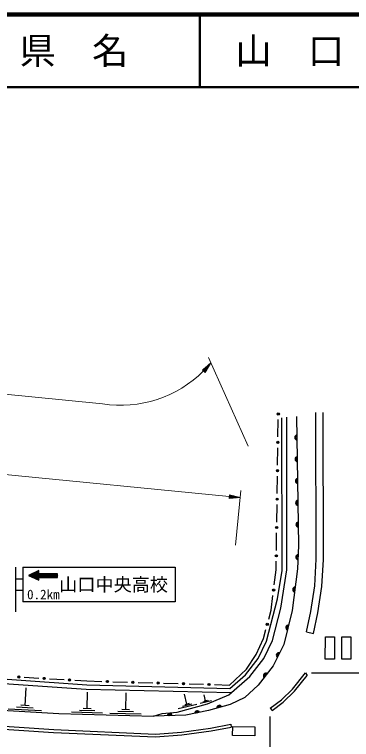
# Model space of a CAD drawing. Units: millimetres, scale not verified. Extents: x 40000 to 680000, y 20000 to 380000.
# Drawn here: x 307436 to 353884, y 280074 to 380000 of the extents above; entities that cross this region are included whole.
import ezdxf
from ezdxf.enums import TextEntityAlignment as Align

# ---------------------------------------------------------------- set-up
doc = ezdxf.new("R2010")
doc.units = ezdxf.units.MM
doc.header["$LTSCALE"] = 1000
doc.linetypes.add('CHAIN', pattern=[18.5, 12, -1.5, 3.5, -1.5])
for name, color, linetype, lineweight in [('M-BGD', 7, 'Continuous', 25), ('M-BMK', 2, 'CHAIN', 13), ('M-STR-HTXT', 7, 'Continuous', 13), ('M-STR-STRC', 7, 'Continuous', 25), ('M-STR-STRD', 7, 'Continuous', 25), ('M-TTL', 2, 'Continuous', 140), ('M-TTL-LINE', 7, 'Continuous', 50)]:
    doc.layers.add(name, color=color, linetype=linetype, lineweight=lineweight)
doc.layers.add('M-TTL-TXT', color=7, linetype='Continuous')
doc.styles.add('ＭＳ ゴシック', font='')
doc.styles.get('ＭＳ ゴシック').set_extended_font_data('MS Gothic')

msp = doc.modelspace()

# ---------------------------------------------------------------- linework, layer by layer
at = {"layer": 'M-BGD'}
for p, q in [((343746, 321773), (343778, 324181)), ((343693, 317865), (343725, 320273)), ((343641, 313957), (343673, 316365)), ((343588, 310049), (343621, 312457)), ((343536, 306141), (343568, 308550)), ((343500, 303438), (343516, 304642)), ((343240, 301410), (343500, 303438)), ((342790, 297895), (343050, 299922)), ((342471, 296675), (342790, 297895)), ((341770, 294004), (342090, 295224)), ((347660, 294894), (348638, 294682)), ((340729, 291788), (341770, 294004)), ((339398, 289748), (340729, 291788)), ((337048, 287575), (339398, 289748)), ((348392, 289270), (363664, 289251)), ((308775, 288652), (310771, 288534)), ((312269, 288446), (314265, 288328)), ((315763, 288239), (317428, 288141)), ((317428, 288141), (319492, 288081)), ((320991, 288038), (322990, 287980)), ((324489, 287937), (326489, 287880)), ((327988, 287836), (329987, 287779)), ((308886, 284750), (309024, 287195)), ((331487, 287736), (333486, 287678)), ((334985, 287635), (337048, 287575)), ((317452, 284334), (317517, 286617)), ((322770, 284187), (322835, 286490)), ((331209, 284947), (330889, 286309)), ((333776, 285411), (333580, 286245)), ((332566, 284907), (330012, 284306)), ((331888, 284927), (330611, 284627)), ((331529, 285022), (330890, 284872)), ((334606, 285387), (333044, 285019)), ((334191, 285399), (333410, 285215)), ((333971, 285457), (333581, 285365)), ((311143, 284010), (306560, 284269)), ((310015, 284380), (307723, 284509)), ((309459, 284718), (308313, 284783)), ((319577, 283702), (315295, 283824)), ((318515, 284018), (316374, 284079)), ((317988, 284318), (316917, 284349)), ((323841, 283868), (321682, 283930)), ((323309, 284172), (322230, 284202)), ((324912, 283550), (320594, 283673)), ((342633, 283248), (342574, 270626))]:
    msp.add_line(p, q, dxfattribs=at)
for points in [[(347660, 294894), (348274, 297714), (348817, 301270), (349024, 304928), (348970, 325134)], [(348638, 294682), (349257, 297532), (349812, 301166), (350024, 304901), (349970, 325137)], [(206268, 301292), (206589, 301951), (218893, 297327), (233436, 295862), (255281, 298258), (275806, 301323), (277933, 290414), (317410, 287609), (337118, 287093), (339275, 288977), (341024, 291225), (342159, 293643), (343680, 299467), (344316, 303373), (344293, 324386)], [(346320, 324585), (346571, 306803), (346438, 303610), (345714, 297867), (344550, 293178), (343087, 290235), (341025, 287574), (339163, 285845), (337168, 284914), (334175, 284050), (331049, 283418), (326615, 283301)], [(326615, 283301), (327801, 283680), (329840, 283858), (334053, 284988), (336979, 286252), (339883, 288746), (341790, 291229), (342987, 293734), (344162, 298190), (344982, 303456), (344949, 324511)], [(206801, 301084), (206972, 301428), (218809, 296978), (233771, 295457), (253024, 297510), (275427, 300927), (277533, 290045), (301920, 288087), (317299, 287023), (337317, 286542)], [(276533, 295210), (253106, 291778), (244682, 291135), (243994, 289162), (304135, 284206), (313546, 283673), (326615, 283301)]]:
    msp.add_lwpolyline(points, dxfattribs=at)
for points in [[(350276, 291167), (350282, 294239), (351525, 294237), (351519, 291165)], [(352558, 291163), (352564, 294235), (353807, 294232), (353801, 291161)], [(340570, 280586), (337499, 280606), (337507, 281849), (340578, 281829)]]:
    msp.add_lwpolyline(points, close=True, dxfattribs=at)
for centre, radius in [((343788, 324931), 150), ((343788, 324931), 120), ((343788, 324931), 100), ((343736, 321023), 150), ((343736, 321023), 120), ((343736, 321023), 100), ((343683, 317115), 150), ((343683, 317115), 120), ((343683, 317115), 100), ((343631, 313207), 150), ((343631, 313207), 120), ((343631, 313207), 100), ((343578, 309299), 150), ((343578, 309299), 120), ((343578, 309299), 100), ((343526, 305392), 150), ((343526, 305392), 120), ((343526, 305392), 100), ((343145, 300666), 150), ((343145, 300666), 120), ((343145, 300666), 100), ((342280, 295950), 150), ((342280, 295950), 120), ((342280, 295950), 100), ((308026, 288696), 150), ((308026, 288696), 120), ((308026, 288696), 100), ((311520, 288490), 150), ((311520, 288490), 120), ((311520, 288490), 100), ((315014, 288283), 150), ((315014, 288283), 120), ((315014, 288283), 100), ((320241, 288060), 150), ((320241, 288060), 120), ((320241, 288060), 100), ((323740, 287959), 150), ((323740, 287959), 120), ((323740, 287959), 100), ((327238, 287858), 150), ((327238, 287858), 120), ((327238, 287858), 100), ((330737, 287757), 150), ((330737, 287757), 120), ((330737, 287757), 100), ((334235, 287656), 150), ((334235, 287656), 120), ((334235, 287656), 100)]:
    msp.add_circle(centre, radius, dxfattribs=at)
for centre, radius, start, end in [((346415, 321694), 354, 99.60694, 262.01212), ((346415, 321694), 283, 101.83098, 259.78808), ((346415, 321694), 212, 105.5773, 256.04175), ((346415, 321694), 142, 113.28903, 248.33002), ((346415, 321694), 100, 123.6067, 238.01236), ((346457, 318694), 354, 99.60694, 262.01212), ((346457, 318694), 283, 101.83098, 259.78808), ((346457, 318694), 212, 105.5773, 256.04175), ((346457, 318694), 142, 113.28903, 248.33002), ((346457, 318694), 100, 123.6067, 238.01236), ((346500, 315695), 354, 99.60694, 262.01212), ((346500, 315695), 283, 101.83098, 259.78808), ((346500, 315695), 212, 105.5773, 256.04175), ((346500, 315695), 142, 113.28903, 248.33002), ((346500, 315695), 100, 123.6067, 238.01236), ((346542, 312695), 354, 99.60694, 262.01212), ((346542, 312695), 283, 101.83098, 259.78808), ((346542, 312695), 212, 105.5773, 256.04175), ((346542, 312695), 142, 113.28903, 248.33002), ((346542, 312695), 100, 123.6067, 238.01236), ((346585, 309695), 354, 99.60694, 262.01212), ((346585, 309695), 283, 101.83098, 259.78808), ((346585, 309695), 212, 105.5773, 256.04175), ((346585, 309695), 142, 113.28903, 248.33002), ((346585, 309695), 100, 123.6067, 238.01236), ((346559, 305204), 354, 96.41147, 258.81665), ((346559, 305204), 283, 98.63551, 256.59261), ((346559, 305204), 212, 102.38183, 252.84628), ((346559, 305204), 142, 110.09356, 245.13455), ((346559, 305204), 100, 120.41122, 234.81689), ((346130, 300732), 354, 91.61116, 254.01634), ((346130, 300732), 283, 93.8352, 251.7923), ((346130, 300732), 212, 97.58153, 248.04597), ((346130, 300732), 142, 105.29326, 240.33425), ((346130, 300732), 100, 115.61092, 230.01658), ((345185, 295509), 354, 84.85682, 247.262), ((345185, 295509), 283, 87.08086, 245.03796), ((345185, 295509), 212, 90.82718, 241.29163), ((345185, 295509), 142, 98.53891, 233.5799), ((345185, 295509), 100, 108.85658, 223.26224), ((343867, 291682), 354, 72.36199, 234.76717), ((343867, 291682), 283, 74.58603, 232.54313), ((343867, 291682), 212, 78.33235, 228.7968), ((343867, 291682), 142, 86.04408, 221.08507), ((343867, 291682), 100, 96.36175, 210.76741), ((342099, 288871), 354, 61.02173, 223.4269), ((342099, 288871), 283, 63.24577, 221.20287), ((342099, 288871), 212, 66.99209, 217.45654), ((342099, 288871), 142, 74.70382, 209.74481), ((342099, 288871), 100, 85.02148, 199.42715), ((332623, 283681), 354, 20.22451, 182.62969), ((332623, 283681), 283, 22.44855, 180.40565), ((332623, 283681), 212, 26.19488, 176.65933), ((332623, 283681), 142, 33.90661, 168.9476), ((335686, 284430), 354, 24.91083, 187.31601), ((335686, 284430), 283, 27.13487, 185.09197), ((335686, 284430), 212, 30.88119, 181.34564), ((335686, 284430), 142, 38.59292, 173.63391), ((335686, 284430), 100, 48.91059, 163.31625), ((328833, 283305), 354, 10.30108, 172.70626), ((328833, 283305), 283, 12.52512, 170.48222), ((328833, 283305), 212, 16.27144, 166.73589), ((328833, 283305), 142, 23.98317, 159.02416), ((328833, 283305), 100, 34.30084, 148.7065), ((332623, 283681), 100, 44.22427, 158.62993)]:
    msp.add_arc(centre, radius, start, end, dxfattribs=at)
at = {"layer": 'M-BMK'}
msp.add_arc((350540, 974062), 699612, 262.32558, 268.55452, dxfattribs=at)
at = {"layer": 'M-STR-HTXT'}
for p, q in [((249684, 333247), (319577, 326334)), ((334492, 331995), (333345, 330996)), ((333500, 330869), (334262, 331796)), ((334492, 331995), (333539, 330837)), ((334492, 331995), (333732, 330678)), ((339658, 320481), (334168, 332716)), ((333345, 330996), (333732, 330678)), ((333575, 331196), (333384, 330964)), ((333423, 330933), (333804, 331396)), ((334033, 331596), (333461, 330901)), ((333577, 330805), (334340, 331732)), ((334188, 331469), (333616, 330774)), ((333654, 330742), (334036, 331205)), ((333884, 330942), (333693, 330710)), ((248602, 322300), (337036, 313554)), ((337060, 313803), (337011, 313305)), ((338528, 313406), (337060, 313803)), ((337881, 306864), (338627, 314401)), ((338528, 313406), (337011, 313305)), ((337315, 313325), (337016, 313355)), ((337021, 313405), (337618, 313345)), ((337921, 313366), (337026, 313454)), ((337031, 313504), (338225, 313386)), ((338528, 313406), (337036, 313554)), ((337041, 313604), (338235, 313485)), ((337941, 313565), (337046, 313653)), ((337050, 313703), (337648, 313644)), ((337354, 313723), (337055, 313753))]:
    msp.add_line(p, q, dxfattribs=at)
msp.add_arc((322084, 342207), 16070, 261.02543, 315.19732, dxfattribs=at)
at = {"layer": 'M-STR-STRC'}
for p, q in [((307595, 303810), (307595, 297666)), ((308595, 303810), (329595, 303810)), ((308595, 303810), (308595, 299060)), ((329595, 303810), (329595, 299060)), ((309611, 302787), (309462, 302637)), ((309748, 302853), (309510, 302615)), ((309885, 302919), (309559, 302593)), ((309973, 302405), (309597, 302780)), ((310023, 302986), (309608, 302571)), ((310103, 302346), (309645, 302803)), ((310160, 303052), (309656, 302549)), ((310232, 302287), (309693, 302826)), ((310297, 303118), (309705, 302527)), ((310362, 302228), (309741, 302849)), ((310434, 303185), (309754, 302505)), ((310492, 302169), (309788, 302872)), ((310571, 303251), (309802, 302482)), ((310622, 302110), (309836, 302896)), ((310708, 303317), (309851, 302460)), ((310752, 302051), (309884, 302919)), ((310791, 303329), (309900, 302438)), ((310791, 302083), (309931, 302942)), ((310791, 303258), (309948, 302416)), ((310791, 302153), (309979, 302965)), ((310791, 303187), (309997, 302394)), ((310791, 302224), (310027, 302988)), ((310791, 303117), (310046, 302372)), ((310791, 302295), (310075, 303011)), ((310791, 303046), (310094, 302350)), ((310791, 302366), (310122, 303034)), ((310791, 302975), (310143, 302327)), ((310803, 302424), (310170, 303057)), ((310812, 302925), (310192, 302305)), ((310874, 302424), (310218, 303080)), ((310882, 302925), (310240, 302283)), ((310945, 302424), (310265, 303103)), ((310953, 302925), (310289, 302261)), ((311015, 302424), (310313, 303126)), ((311024, 302925), (310338, 302239)), ((311086, 302424), (310361, 303149)), ((311095, 302925), (310386, 302217)), ((311157, 302424), (310409, 303172)), ((311165, 302925), (310435, 302195)), ((311228, 302424), (310456, 303196)), ((311236, 302925), (310484, 302173)), ((310791, 302932), (310504, 303219)), ((310791, 303003), (310552, 303242)), ((310791, 303074), (310599, 303265)), ((310791, 303144), (310647, 303288)), ((310791, 303215), (310695, 303311)), ((310791, 303286), (310742, 303334)), ((310791, 303357), (310790, 303357)), ((311299, 302424), (310797, 302925)), ((311307, 302925), (310806, 302424)), ((311369, 302424), (310868, 302925)), ((311378, 302925), (310877, 302424)), ((311440, 302424), (310939, 302925)), ((311449, 302925), (310947, 302424)), ((311511, 302424), (311010, 302925)), ((311519, 302925), (311018, 302424)), ((311582, 302424), (311080, 302925)), ((311590, 302925), (311089, 302424)), ((311652, 302424), (311151, 302925)), ((311661, 302925), (311160, 302424)), ((311723, 302424), (311222, 302925)), ((311732, 302925), (311231, 302424)), ((311794, 302424), (311293, 302925)), ((311803, 302925), (311301, 302424)), ((311865, 302424), (311364, 302925)), ((311873, 302925), (311372, 302424)), ((311936, 302424), (311434, 302925)), ((311944, 302925), (311443, 302424)), ((312006, 302424), (311505, 302925)), ((312015, 302925), (311514, 302424)), ((312077, 302424), (311576, 302925)), ((312086, 302925), (311585, 302424)), ((312148, 302424), (311647, 302925)), ((312157, 302925), (311655, 302424)), ((312219, 302424), (311718, 302925)), ((312227, 302925), (311726, 302424)), ((312290, 302424), (311788, 302925)), ((312298, 302925), (311797, 302424)), ((312360, 302424), (311859, 302925)), ((312369, 302925), (311868, 302424)), ((312431, 302424), (311930, 302925)), ((312440, 302925), (311939, 302424)), ((312502, 302424), (312001, 302925)), ((312511, 302925), (312009, 302424)), ((312573, 302424), (312072, 302925)), ((312581, 302925), (312080, 302424)), ((312643, 302424), (312142, 302925)), ((312652, 302925), (312151, 302424)), ((312714, 302424), (312213, 302925)), ((312723, 302925), (312222, 302424)), ((312785, 302424), (312284, 302925)), ((312794, 302925), (312292, 302424)), ((312856, 302424), (312355, 302925)), ((312864, 302925), (312363, 302424)), ((312927, 302424), (312425, 302925)), ((312935, 302925), (312434, 302424)), ((312997, 302424), (312496, 302925)), ((313006, 302925), (312505, 302424)), ((313068, 302424), (312567, 302925)), ((313077, 302925), (312576, 302424)), ((313139, 302424), (312638, 302925)), ((313148, 302925), (312646, 302424)), ((313210, 302424), (312709, 302925)), ((313218, 302925), (312717, 302424)), ((313281, 302424), (312779, 302925)), ((313289, 302925), (312788, 302424)), ((313348, 302428), (312850, 302925)), ((313348, 302913), (312859, 302424)), ((313348, 302498), (312921, 302925)), ((313348, 302842), (312930, 302424)), ((313348, 302569), (312992, 302925)), ((313348, 302640), (313063, 302925)), ((313348, 302711), (313133, 302925)), ((313348, 302782), (313204, 302925)), ((313348, 302852), (313275, 302925)), ((313348, 302923), (313346, 302925)), ((307595, 302227), (308595, 302227)), ((309453, 302641), (309407, 302688)), ((309474, 302720), (309413, 302659)), ((309583, 302582), (309454, 302711)), ((309713, 302523), (309502, 302734)), ((309843, 302464), (309550, 302757)), ((310791, 302409), (310532, 302150)), ((310791, 302338), (310581, 302128)), ((310791, 302267), (310630, 302106)), ((310791, 302196), (310678, 302084)), ((310791, 302126), (310727, 302062)), ((310791, 302055), (310776, 302040)), ((313348, 302772), (313000, 302424)), ((313348, 302701), (313071, 302424)), ((313348, 302630), (313142, 302424)), ((313348, 302559), (313213, 302424)), ((313348, 302488), (313284, 302424)), ((307595, 300644), (308595, 300644)), ((329595, 299060), (308595, 299060))]:
    msp.add_line(p, q, dxfattribs=at)
msp.add_lwpolyline([(310791, 302925), (310791, 303357), (309379, 302675), (310791, 302033), (310791, 302424), (313348, 302424), (313348, 302925)], close=True, dxfattribs=at)
at = {"layer": 'M-STR-STRD'}
for p, q in [((347533, 289258), (347763, 288904)), ((342690, 284399), (342927, 284077)), ((337238, 282173), (337311, 281780))]:
    msp.add_line(p, q, dxfattribs=at)
for points in [[(342690, 284399), (344216, 285518), (345747, 287009), (347533, 289258)], [(342927, 284077), (344475, 285212), (346044, 286740), (347763, 288904)], [(243305, 287054), (295066, 282646), (312846, 281446), (326857, 280828), (330434, 281104), (334460, 281658), (337238, 282173)], [(243271, 286655), (295036, 282247), (312823, 281047), (326863, 280427), (330477, 280706), (334523, 281264), (337311, 281780)]]:
    msp.add_lwpolyline(points, dxfattribs=at)
at = {"layer": 'M-TTL'}
msp.add_line((680000, 380000), (40000, 380000), dxfattribs=at)
at = {"layer": 'M-TTL-LINE'}
for p, q in [((333000, 380000), (333000, 370000)), ((40000, 370000), (680000, 370000))]:
    msp.add_line(p, q, dxfattribs=at)

# ---------------------------------------------------------------- texts
at = {"layer": 'M-STR-STRC', "style": 'ＭＳ ゴシック'}
for s, height, p in [('山口中央高校', 1833, (321095, 301435)), ('0.2km', 1320, (311412, 300066))]:
    msp.add_text(s, height=height, dxfattribs=at).set_placement(p, align=Align.MIDDLE_CENTER)
at = {"layer": 'M-TTL-TXT', "style": 'ＭＳ ゴシック'}
for s, p in [('県\u3000名', (315625, 375000)), ('山\u3000口\u3000県', (350375, 375000))]:
    msp.add_text(s, height=3666, dxfattribs=at).set_placement(p, align=Align.MIDDLE_CENTER)

doc.saveas('drawing.dxf')
